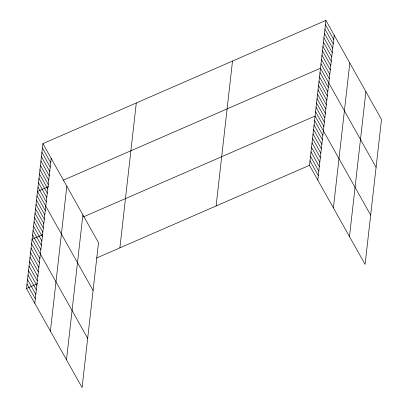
<?xml version="1.0" encoding="UTF-8"?>
<svg xmlns="http://www.w3.org/2000/svg" width="408" height="408" viewBox="0 0 408 408"><rect width="100%" height="100%" fill="white"/><g stroke="black" fill="none" stroke-linecap="round" stroke-linejoin="round"><path stroke-width="0.61" d="M42.911 143.616L98.507 242.689L82.09 387.6L26.495 288.527L42.911 143.616L325.91 20.4L381.505 119.473L365.089 264.384L309.494 165.311L325.91 20.4M34.792 303.317L51.209 158.406M50.398 331.133L66.82 186.221M66.478 359.785L82.901 214.873M119.881 247.865L136.303 102.954M216.102 205.974L232.519 61.062M317.791 180.101L334.208 35.19M333.397 207.912L349.819 63M349.478 236.569L365.9 91.657M48.583 186.609L37.495 191.439L93.09 290.511M63.174 180.254L320.494 68.223L376.089 167.29M42.58 234.687L32.074 239.261L87.669 338.329M83.441 216.893L315.073 116.04L370.668 215.113M26.495 288.527L37.582 283.698M96.533 258.034L309.494 165.311M325.421 24.745L333.719 39.535M324.926 29.095L333.224 43.88M324.431 33.441L332.734 48.231M323.942 37.791L332.24 52.576M323.447 42.136L331.745 56.926M322.957 46.487L331.255 61.271M322.463 50.832L330.76 65.622M321.968 55.177L330.271 69.967M321.478 59.527L329.776 74.312M320.984 63.872L329.281 78.662M320 72.568L328.297 87.358M319.51 76.913L327.808 91.703M319.015 81.263L327.313 96.048M318.52 85.609L326.823 100.399M318.031 89.959L326.329 104.744M317.536 94.304L325.834 109.094M317.047 98.654L325.344 113.439M316.552 103L324.85 117.79M316.057 107.345L324.36 122.135M315.568 111.695L323.865 126.48M314.568 120.518L322.866 135.308M314.058 125.001L322.356 139.786M313.553 129.479L321.851 144.269M313.043 133.957L321.341 148.747M312.538 138.434L320.836 153.224M312.028 142.917L320.326 157.702M311.523 147.395L319.821 162.185M311.013 151.873L319.311 166.663M310.508 156.351L318.806 171.141M309.998 160.834L318.296 175.619M42.422 147.966L50.72 162.751M41.927 152.311L50.225 167.101M41.432 156.662L49.735 171.447M40.943 161.007L49.24 175.797M40.448 165.352L48.746 180.142M39.959 169.703L48.256 184.493M39.464 174.048L47.762 188.838M38.969 178.398L47.272 193.183M38.48 182.743L46.777 197.533M37.985 187.094L46.282 201.878M37.001 195.784L45.298 210.574M36.511 200.134L44.809 214.919M36.016 204.479L44.314 219.269M35.522 208.83L43.824 223.615M35.032 213.175L43.33 227.965M34.537 217.52L42.835 232.31M34.048 221.87L42.345 236.66M33.553 226.216L41.851 241.006M33.058 230.566L41.361 245.351M32.569 234.911L40.866 249.701M31.569 243.739L39.867 258.524M31.059 248.217L39.357 263.007M30.554 252.695L38.852 267.485M30.044 257.178L38.342 271.963M29.539 261.655L37.837 276.44M29.029 266.133L37.327 280.923M28.524 270.611L36.822 285.401M28.014 275.094L36.312 289.879M27.509 279.572L35.807 294.357M26.999 284.05L35.297 298.84"/></g></svg>
